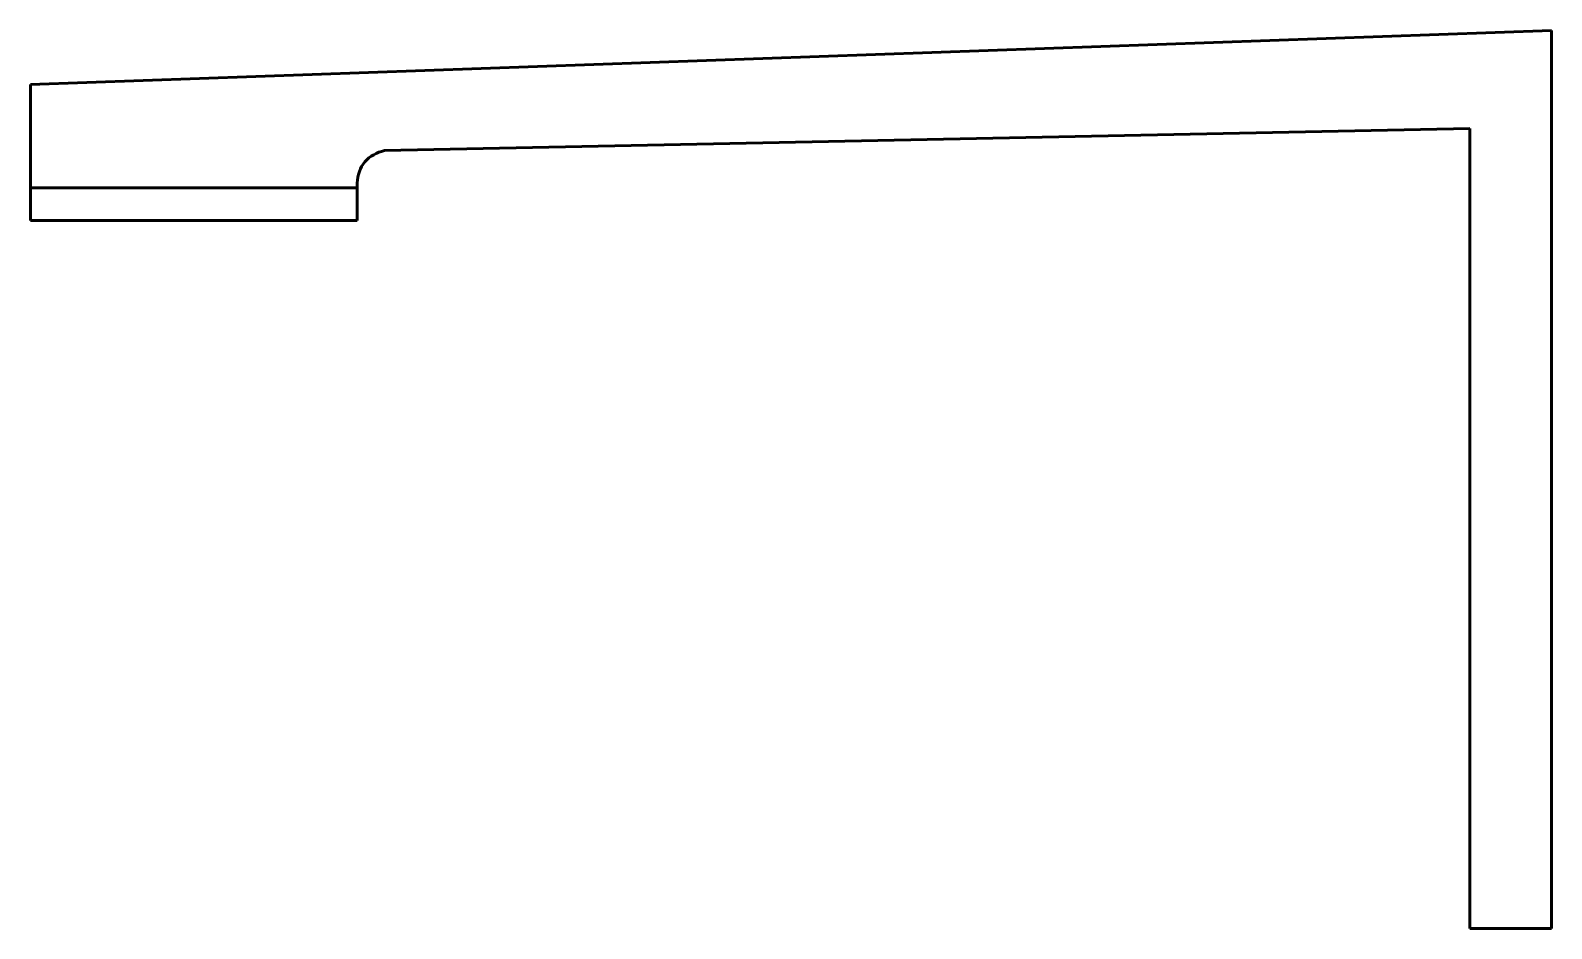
# Model space of a CAD drawing. Header units: millimetres. Extents: x -41.5 to 5.1, y 288.8 to 316.3.
import ezdxf

# ---------------------------------------------------------------- set-up
doc = ezdxf.new("R2010")
doc.units = ezdxf.units.MM
doc.linetypes.add('K5LT_BASIC', pattern=[0])

msp = doc.modelspace()

# ---------------------------------------------------------------- linework, layer by layer
at = {"color": 150, "linetype": 'K5LT_BASIC', "lineweight": 60, "true_color": 0x0080ff}
for p, q in [((-41.476, 314.662), (5.085, 316.321)), ((5.085, 316.321), (5.085, 288.821)), ((-41.476, 311.498), (-41.476, 314.662)), ((-30.643, 312.64), (2.585, 313.321)), ((2.585, 288.821), (2.585, 313.321)), ((-31.476, 311.498), (-41.476, 311.498)), ((-41.476, 310.498), (-41.476, 311.498)), ((-31.476, 311.654), (-31.476, 311.498)), ((-31.476, 311.498), (-31.476, 310.498)), ((-31.476, 310.498), (-41.476, 310.498)), ((5.085, 288.821), (2.585, 288.821))]:
    msp.add_line(p, q, dxfattribs=at)
msp.add_open_spline([(-30.643, 312.64), (-30.866, 312.586), (-31.317, 312.364), (-31.46, 311.882), (-31.476, 311.654)], degree=3, knots=[0, 0, 0, 0, 0.687036, 1.37407, 1.37407, 1.37407, 1.37407], dxfattribs=at)

doc.saveas('drawing.dxf')
